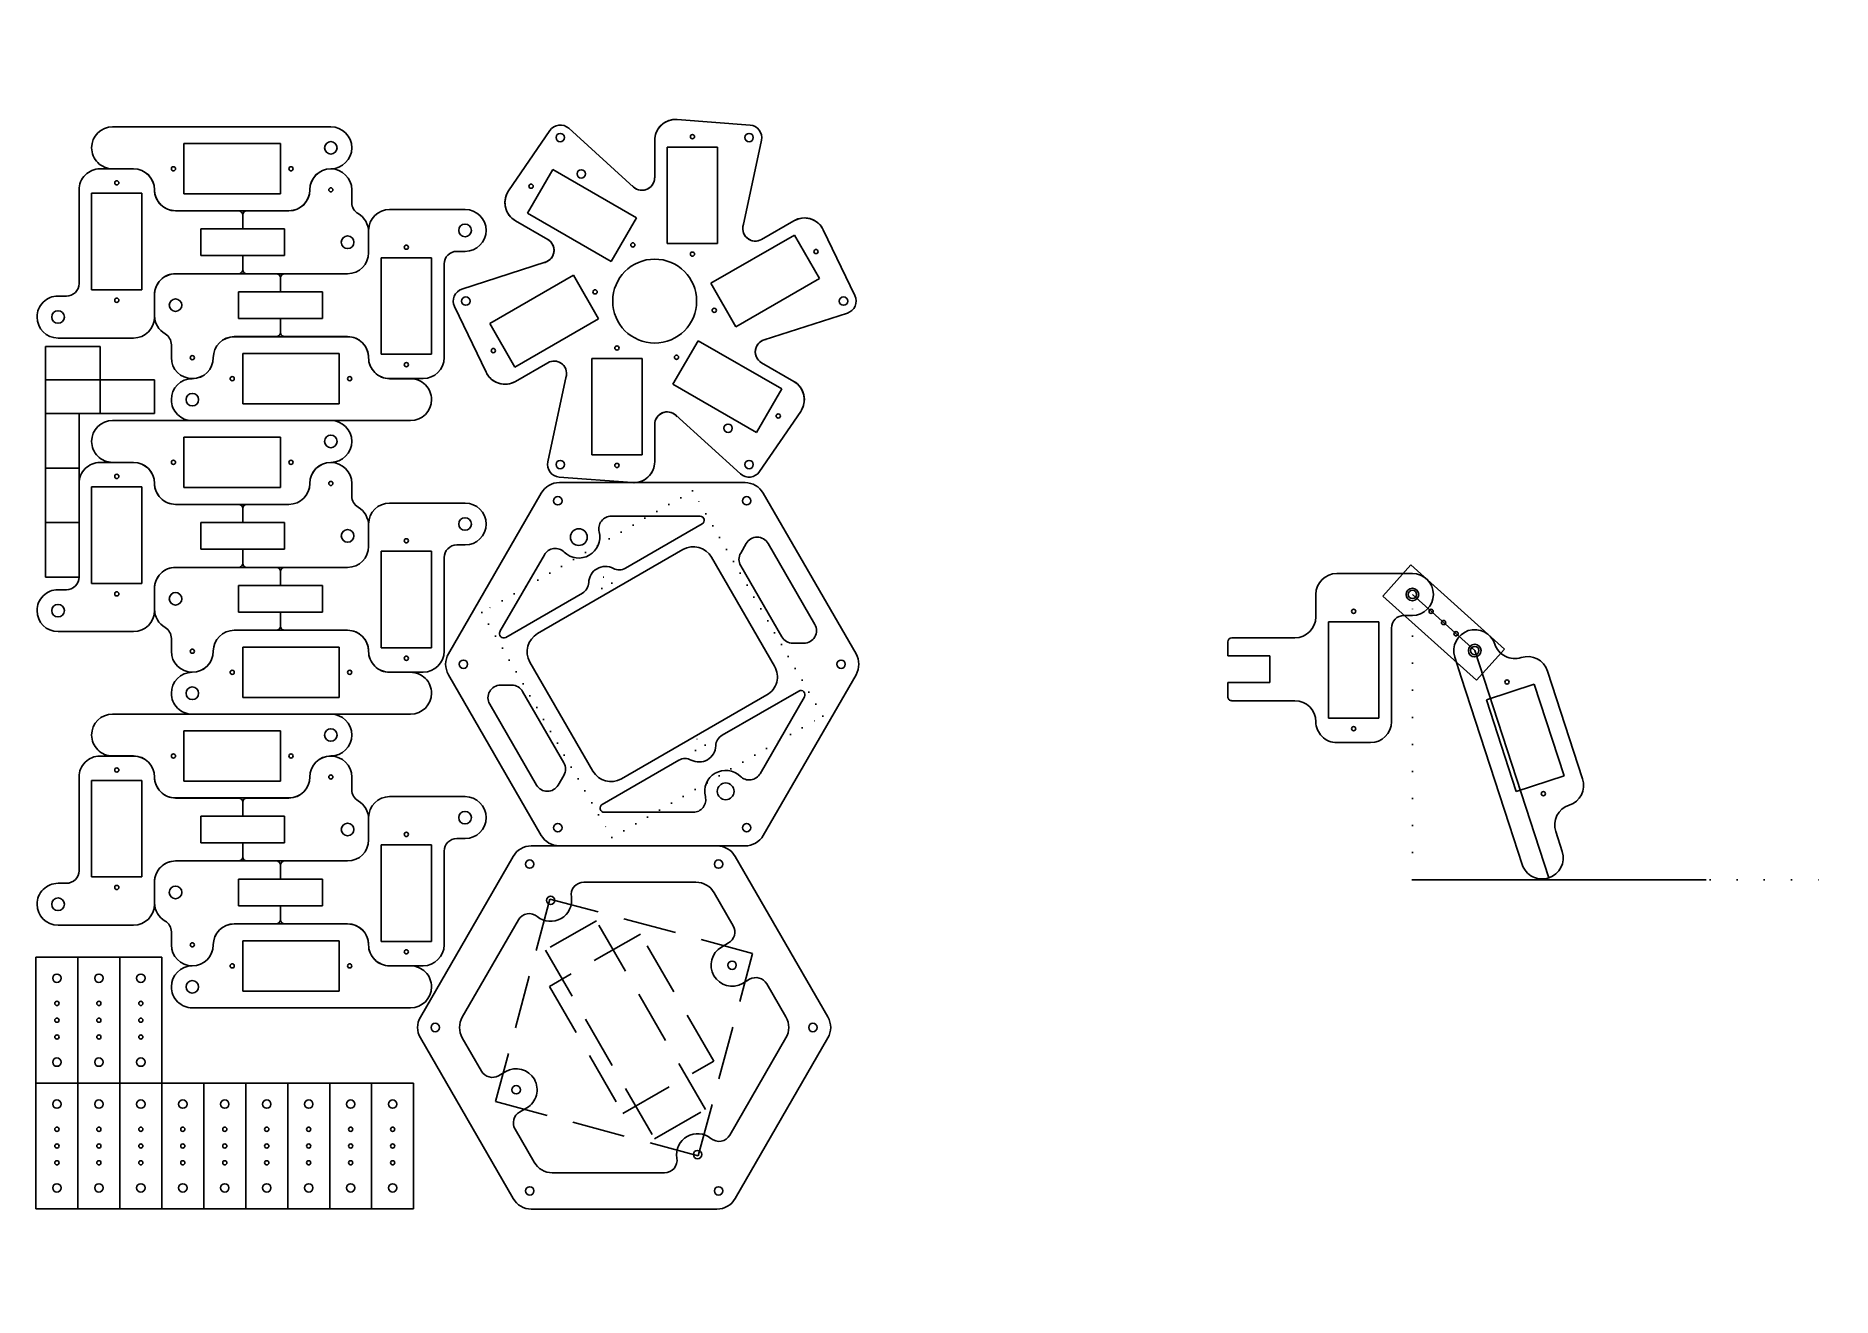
# Model space of a CAD drawing. Header units: millimetres. Extents: x 0 to 428, y -21 to 280.
import ezdxf

# ---------------------------------------------------------------- set-up
doc = ezdxf.new("R2010")
doc.units = ezdxf.units.MM
for name, pattern in [('DASHED', [19.05, 12.7, -6.35]), ('DOT', [6.35, 0, -6.35]), ('DOT2', [3.175, 0, -3.175])]:
    doc.linetypes.add(name, pattern=pattern)
doc.layers.get('0').update_dxf_attribs({"linetype": 'CONTINUOUS', "lineweight": 25, "true_color": 0x000000})

# ---------------------------------------------------------------- blocks, each defined once
blk = doc.blocks.new('femur_tibia')
for p, q in [((-15, 5), (15, 5)), ((-15, -5), (-15, 5)), ((15, 5), (15, -5)), ((15, -5), (-15, -5))]:
    blk.add_line(p, q)
for centre, radius in [((-10, 0), 1), ((-4, 0), 0.5), ((0, 0), 0.5), ((4, 0), 0.5), ((10, 0), 1)]:
    blk.add_circle(centre, radius)
blk = doc.blocks.new('femur_horizontal')
for p, q in [((9, 7.5), (-15, 7.5)), ((10, 3.18), (10, 6.5)), ((-20, 2.5), (-20, -2.5)), ((10, 3.18), (0, 3.18)), ((0, 3.18), (0, -3.17)), ((0, -3.17), (10, -3.17)), ((10, -3.17), (10, -6.5)), ((-1, -7.5), (9, -7.5)), ((-16, -12.5), (-16, -9.43))]:
    blk.add_line(p, q)
for centre, radius in [((-15, 0), 1.5), ((-11, -12.5), 0.5)]:
    blk.add_circle(centre, radius)
for centre, radius, start, end in [((-15, 2.5), 5, 90, 180), ((9, 6.5), 1, 0, 90), ((-15, -2.5), 5, 180, 240), ((-19, -9.43), 3, 0, 60), ((-1, -12.5), 5, 90, 180), ((9, -6.5), 1, 270, 0), ((-11, -12.5), 5, 180, 360)]:
    blk.add_arc(centre, radius, start, end)
blk = doc.blocks.new('servo_mount')
for p, q in [((6, 11.5), (-6, 11.5)), ((-6, 11.5), (-6, -11.5)), ((6, -11.5), (6, 11.5)), ((-6, -11.5), (6, -11.5))]:
    blk.add_line(p, q)
for centre in [(0, 14), (0, -14)]:
    blk.add_circle(centre, 0.5)
blk = doc.blocks.new('femur_vertical')
for p, q in [((29, 22.825), (16, 22.825)), ((34, 22.825), (29, 22.825)), ((11, 17.825), (11, 12.5)), ((39, 17.825), (39, 17.825)), ((29, 9.825), (29, -12.5)), ((32, 12.825), (34, 12.825)), ((-10, 3.175), (-10, 6.5)), ((6, 7.5), (-9, 7.5)), ((0, 3.175), (-10, 3.175)), ((0, 3.175), (0, -3.175)), ((-10, -3.175), (-10, -6.5)), ((0, -3.175), (-10, -3.175)), ((-9, -7.5), (6, -7.5)), ((16, -17.5), (24, -17.5))]:
    blk.add_line(p, q)
blk.add_circle((34, 17.825), 1.5)
for centre, radius, start, end in [((16, 17.825), 5, 90, 180), ((34, 17.825), 5, 0, 90), ((34, 17.825), 5, 270, 0), ((6, 12.5), 5, 270, 0), ((32, 9.825), 3, 90, 180), ((-9, 6.5), 1, 90, 180), ((-9, -6.5), 1, 180, 270), ((6, -12.5), 5, 0, 90), ((16, -12.5), 5, 180, 270), ((24, -12.5), 5, 270, 0)]:
    blk.add_arc(centre, radius, start, end)
blk.add_blockref('servo_mount', (20, -0.175))
blk = doc.blocks.new('tibia')
for p, q in [((0, 5), (0, 5)), ((-5, 0), (-5, -5)), ((5, 0), (5, 0)), ((-5, -5), (-5, -42)), ((10, -5), (10, -5)), ((15, -37), (15, -10)), ((-5, -42), (-5, -52)), ((10, -42), (10, -42)), ((5, -52), (5, -47)), ((0, -57), (0, -57))]:
    blk.add_line(p, q)
blk.add_circle((0, 0), 1.5)
for centre, start, end in [((0, 0), 90, 180), ((0, 0), 0, 90), ((10, 0), 180, 270), ((10, -10), 0, 90), ((10, -37), 270, 0), ((10, -47), 90, 180), ((0, -52), 180, 270), ((0, -52), 270, 0)]:
    blk.add_arc(centre, 5, start, end)
blk.add_blockref('servo_mount', (5, -23.5))
blk = doc.blocks.new('control_pcb')
at = {"linetype": 'DASHED'}
for p, q in [((-35.36, 35.36), (-70.71, 0)), ((0, 0), (-35.36, 35.36)), ((-18, 10.5), (-53, 10.5)), ((-53, 10.5), (-53, -14.5)), ((-18, -14.5), (-18, 10.5)), ((-10, 7), (-62, 7)), ((-62, 7), (-62, -7)), ((-10, -7), (-10, 7)), ((-70.71, 0), (-35.36, -35.36)), ((-35.36, -35.36), (0, 0)), ((-62, -7), (-10, -7)), ((-53, -14.5), (-18, -14.5))]:
    blk.add_line(p, q, dxfattribs=at)
at = {"linetype": 'CONTINUOUS'}
for centre in [(-35.36, 29.7), (-35.36, -29.7)]:
    blk.add_circle(centre, 1, dxfattribs=at)
blk = doc.blocks.new('body_top')
for p, q in [((-2.5, 48.56), (-40.8, 26.44)), ((2.5, 48.56), (40.8, 26.44)), ((-9, 34.81), (-32.14, 21.44)), ((32.14, 21.44), (9, 34.81)), ((-43.3, 22.11), (-43.3, -22.11)), ((43.3, 22.11), (43.3, -22.11)), ((-34.64, 8), (-34.64, 17.11)), ((34.64, 8), (34.64, 17.11)), ((-29.7, 5), (-31.64, 5)), ((31.64, 5), (29.7, 5)), ((-24.7, 0), (-24.7, 0)), ((24.7, 0), (24.7, 0)), ((-34.64, -8), (-34.64, -17.11)), ((-31.64, -5), (-29.7, -5)), ((29.7, -5), (31.64, -5)), ((34.64, -8), (34.64, -17.11)), ((-9, -34.81), (-32.14, -21.44)), ((32.14, -21.44), (9, -34.81)), ((-40.8, -26.44), (-2.5, -48.56)), ((40.8, -26.44), (2.5, -48.56))]:
    blk.add_line(p, q)
for centre in [(0, 45), (0, 35), (-38.97, 22.5), (38.97, 22.5), (-38.97, -22.5), (38.97, -22.5), (0, -35), (0, -45)]:
    blk.add_circle(centre, 1)
for centre, radius, start, end in [((0, 44.23), 5, 60, 120), ((-7.5, 32.21), 3, 20.4292, 120), ((7.5, 32.21), 3, 60, 159.5708), ((0, 35), 5, 200.4292, 339.5708), ((-38.3, 22.11), 5, 120, 180), ((38.3, 22.11), 5, 0, 60), ((-29.64, 17.11), 5, 120, 180), ((29.64, 17.11), 5, 0, 60), ((-31.64, 8), 3, 180, 270), ((-34.64, 5), 0, 0, 0), ((-29.7, 0), 5, 0, 90), ((29.7, 0), 5, 90, 180), ((31.64, 8), 3, 270, 0), ((-29.7, 0), 5, 270, 0), ((29.7, 0), 5, 180, 270), ((-31.64, -8), 3, 90, 180), ((31.64, -8), 3, 360, 90), ((-29.64, -17.11), 5, 180, 240), ((29.64, -17.11), 5, 300, 360), ((-38.3, -22.11), 5, 180, 240), ((38.3, -22.11), 5, 300, 0), ((-7.5, -32.21), 3, 240, 339.5708), ((0, -35), 5, 20.4292, 159.5708), ((7.5, -32.21), 3, 200.4292, 300), ((0, -44.23), 5, 240, 300)]:
    blk.add_arc(centre, radius, start, end)
at = {"rotation": 90}
blk.add_blockref('control_pcb', (0, 35.36), dxfattribs=at)
blk = doc.blocks.new('battery_holder')
at = {"linetype": 'DOT2'}
for p, q in [((29, 31), (-29, 31)), ((-29, 31), (-29, -31)), ((29, -31), (29, 31)), ((-29, -31), (29, -31))]:
    blk.add_line(p, q, dxfattribs=at)
for centre in [(0, 22.3), (0, -22.3)]:
    blk.add_circle(centre, 1.5, dxfattribs=at)
blk = doc.blocks.new('body_bottom')
for p, q in [((-2.5, 48.56), (-40.8, 26.44)), ((2.5, 48.56), (40.8, 26.44)), ((-27.53, 24.87), (-9.21, 35.45)), ((27.53, 24.87), (9.21, 35.45)), ((-43.3, 22.11), (-43.3, -22.11)), ((-27.03, 23), (-5.94, 23)), ((5.94, 23), (27.03, 23)), ((43.3, 22.11), (43.3, -22.11)), ((20, 20), (-20, 20)), ((-33.8, 13.74), (-31.5, 12.41)), ((-25, 15), (-25, -15)), ((25, -15), (25, 15)), ((33.8, 13.74), (31.5, 12.41)), ((-38.3, 11.14), (-38.3, -11.14)), ((-30, 9.81), (-30, -9.81)), ((30, 9.81), (30, -9.81)), ((38.3, 11.14), (38.3, -11.14)), ((-33.8, -13.74), (-31.5, -12.41)), ((33.8, -13.74), (31.5, -12.41)), ((-20, -20), (20, -20)), ((-27.53, -24.87), (-9.21, -35.45)), ((-27.03, -23), (-5.94, -23)), ((5.94, -23), (27.03, -23)), ((27.53, -24.87), (9.21, -35.45)), ((-40.8, -26.44), (-2.5, -48.56)), ((40.8, -26.44), (2.5, -48.56))]:
    blk.add_line(p, q)
for centre, radius in [((0, 45), 1), ((0, 35), 2), ((-38.97, 22.5), 1), ((38.97, 22.5), 1), ((-38.97, -22.5), 1), ((38.97, -22.5), 1), ((0, -35), 2), ((0, -45), 1)]:
    blk.add_circle(centre, radius)
for centre, radius, start, end in [((0, 44.23), 5, 60, 120), ((-7.71, 32.85), 3, 15.5936, 120), ((7.71, 32.85), 3, 60, 164.4064), ((0, 35), 5, 195.5936, 344.4064), ((-38.3, 22.11), 5, 120, 180), ((0, 22.3), 4, 31.909, 148.091), ((38.3, 22.11), 5, 0, 60), ((-27.03, 24), 1, 120, 270), ((-5.94, 26), 3, 270, 328.091), ((5.94, 26), 3, 211.909, 270), ((27.03, 24), 1, 270, 60), ((-20, 15), 5, 90, 180), ((20, 15), 5, 0, 90), ((-35.3, 11.14), 3, 60, 180), ((35.3, 11.14), 3, 360, 120), ((-33, 9.81), 3, 0, 60), ((33, 9.81), 3, 120, 180), ((-35.3, -11.14), 3, 180, 300), ((-33, -9.81), 3, 300, 0), ((33, -9.81), 3, 180, 240), ((35.3, -11.14), 3, 240, 360), ((-20, -15), 5, 180, 270), ((20, -15), 5, 270, 0), ((-38.3, -22.11), 5, 180, 240), ((-27.03, -24), 1, 90, 240), ((-5.94, -26), 3, 31.909, 90), ((0, -22.3), 4, 211.909, 328.091), ((5.94, -26), 3, 90, 148.091), ((27.03, -24), 1, 300, 90), ((38.3, -22.11), 5, 300, 0), ((-7.71, -32.85), 3, 240, 344.4064), ((0, -35), 5, 15.5936, 164.4064), ((7.71, -32.85), 3, 195.5936, 300), ((0, -44.23), 5, 240, 300)]:
    blk.add_arc(centre, radius, start, end)
blk.add_blockref('battery_holder', (0, 0))
blk = doc.blocks.new('body_middle')
for p, q in [((-16.98, 40.18), (-1.3, 47.7)), ((2.86, 45.92), (9.26, 26.06)), ((26.3, 34.8), (40.66, 24.98)), ((-19.15, 33.17), (-14.71, 25.48)), ((-19.15, 33.17), (-14.71, 25.48)), ((19.15, 33.17), (14.71, 25.48)), ((19.15, 33.17), (14.71, 25.48)), ((-43.29, 5.38), (-41.96, 22.73)), ((-38.34, 25.43), (-17.94, 21.05)), ((41.2, 20.49), (27.2, 5.01)), ((-38.3, 0), (-29.42, 0)), ((-38.3, 0), (-29.42, 0)), ((38.3, 0), (29.42, 0)), ((38.3, 0), (29.42, 0)), ((-41.2, -20.49), (-27.2, -5.01)), ((43.29, -5.38), (41.96, -22.73)), ((38.34, -25.43), (17.94, -21.05)), ((-26.3, -34.8), (-40.66, -24.98)), ((-19.15, -33.17), (-14.71, -25.48)), ((-19.15, -33.17), (-14.71, -25.48)), ((19.15, -33.17), (14.71, -25.48)), ((19.15, -33.17), (14.71, -25.48)), ((-2.86, -45.92), (-9.26, -26.06)), ((16.98, -40.18), (1.3, -47.7))]:
    blk.add_line(p, q)
for centre, radius in [((0, 45), 1), ((0, 35), 1), ((-38.97, 22.5), 1), ((38.97, 22.5), 1), ((0, 0), 10), ((-38.97, -22.5), 1), ((38.97, -22.5), 1), ((0, -35), 1), ((0, -45), 1)]:
    blk.add_circle(centre, radius)
for centre, radius, start, end in [((0, 45), 3, 17.8665, 115.6345), ((-14.82, 35.67), 5, 115.6345, 210), ((-14.82, 35.67), 5, 120, 210), ((23.48, 30.67), 5, 60, 150), ((23.48, 30.67), 5, 55.6345, 150), ((12.11, 26.98), 3, 187.5686, 330), ((12.11, 26.98), 3, 197.8665, 330), ((-38.97, 22.5), 3, 77.8665, 175.6345), ((-17.31, 23.98), 3, 247.5686, 30), ((-17.31, 23.98), 3, 257.8665, 30), ((38.97, 22.5), 3, 317.8665, 55.6345), ((-38.3, 5), 5, 175.6345, 270), ((-38.3, 5), 5, 180, 270), ((29.42, 3), 3, 127.5686, 270), ((29.42, 3), 3, 137.8665, 270), ((-29.42, -3), 3, 307.5686, 90), ((-29.42, -3), 3, 317.8665, 90), ((38.3, -5), 5, 355.6345, 90), ((38.3, -5), 5, 360, 90), ((-38.97, -22.5), 3, 137.8665, 235.6345), ((17.31, -23.98), 3, 67.5686, 210), ((17.31, -23.98), 3, 77.8665, 210), ((-12.11, -26.98), 3, 7.5686, 150), ((-12.11, -26.98), 3, 17.8665, 150), ((38.97, -22.5), 3, 257.8665, 355.6345), ((-23.48, -30.67), 5, 235.6345, 330), ((-23.48, -30.67), 5, 240, 330), ((14.82, -35.67), 5, 295.6345, 30), ((14.82, -35.67), 5, 300, 30), ((0, -45), 3, 197.8665, 295.6345)]:
    blk.add_arc(centre, radius, start, end)
for p, rotation in [((-4.81, 26.32), 29.999999999999968), ((20.39, 17.32), -30.000000000000018), ((-25.2, 9), -270), ((-20.39, -17.32), -210), ((25.2, -9), -90), ((4.81, -26.32), -150)]:
    blk.add_blockref('servo_mount', p, dxfattribs=dict(rotation=rotation))
blk = doc.blocks.new('femur_crossbrace')
for p, q in [((-8, 0), (-8, 13)), ((0, 13), (-8, 13)), ((0, 0), (0, 13)), ((-8, 0), (0, 0))]:
    blk.add_line(p, q)

msp = doc.modelspace()

# ---------------------------------------------------------------- linework, layer by layer
at = {"linetype": 'DOT'}
for q in [(328, 146.5), (428, 78.5)]:
    msp.add_line((328, 78.5), q, dxfattribs=at)
for p, q in [((328, 146.5), (342.86, 133.12)), ((342.86, 133.12), (360.48, 78.91)), ((328, 78.5), (398, 78.5))]:
    msp.add_line(p, q)

# ---------------------------------------------------------------- block references
for name, p, rotation in [('body_middle', (147.44, 216.45), 30), ('tibia', (70.27, 252.99), 270), ('femur_vertical', (39.27, 230.47), 180), ('femur_horizontal', (59.27, 230.47), 180), ('femur_vertical', (68.27, 215.47), 360), ('femur_horizontal', (48.27, 215.47), 360), ('femur_crossbrace', (15.27, 205.64), 90), ('tibia', (37.27, 192.95), 450), ('femur_crossbrace', (15.27, 197.64), 90), ('femur_crossbrace', (28.27, 197.64), 90), ('body_bottom', (146.86, 129.87), 30), ('femur_crossbrace', (2.27, 189.64), 180), ('tibia', (70.27, 182.99), 270), ('femur_vertical', (39.27, 160.47), 180), ('femur_crossbrace', (2.27, 176.64), 180), ('femur_horizontal', (59.27, 160.47), 180), ('femur_vertical', (68.27, 145.47), 360), ('femur_crossbrace', (2.27, 163.64), 180), ('femur_horizontal', (48.27, 145.47), 360), ('femur_vertical', (294, 128.67), 360), ('femur_tibia', (335.43, 139.81), -42), ('tibia', (342.86, 133.12), 378), ('tibia', (37.27, 122.95), 450), ('tibia', (70.27, 112.99), 270), ('body_top', (140.16, 43.26), 30), ('femur_vertical', (39.27, 90.47), 180), ('femur_horizontal', (59.27, 90.47), 180), ('femur_vertical', (68.27, 75.47), 360), ('femur_horizontal', (48.27, 75.47), 360), ('tibia', (37.27, 52.95), 450), ('femur_tibia', (5, 45), 90), ('femur_tibia', (15, 45), 90), ('femur_tibia', (25, 45), 90), ('femur_tibia', (5, 15), 90), ('femur_tibia', (15, 15), 90), ('femur_tibia', (25, 15), 90), ('femur_tibia', (35, 15), 90), ('femur_tibia', (45, 15), 90), ('femur_tibia', (55, 15), 90), ('femur_tibia', (65, 15), 90), ('femur_tibia', (75, 15), 90), ('femur_tibia', (85, 15), 90)]:
    msp.add_blockref(name, p, dxfattribs=dict(rotation=rotation))

doc.saveas('drawing.dxf')
